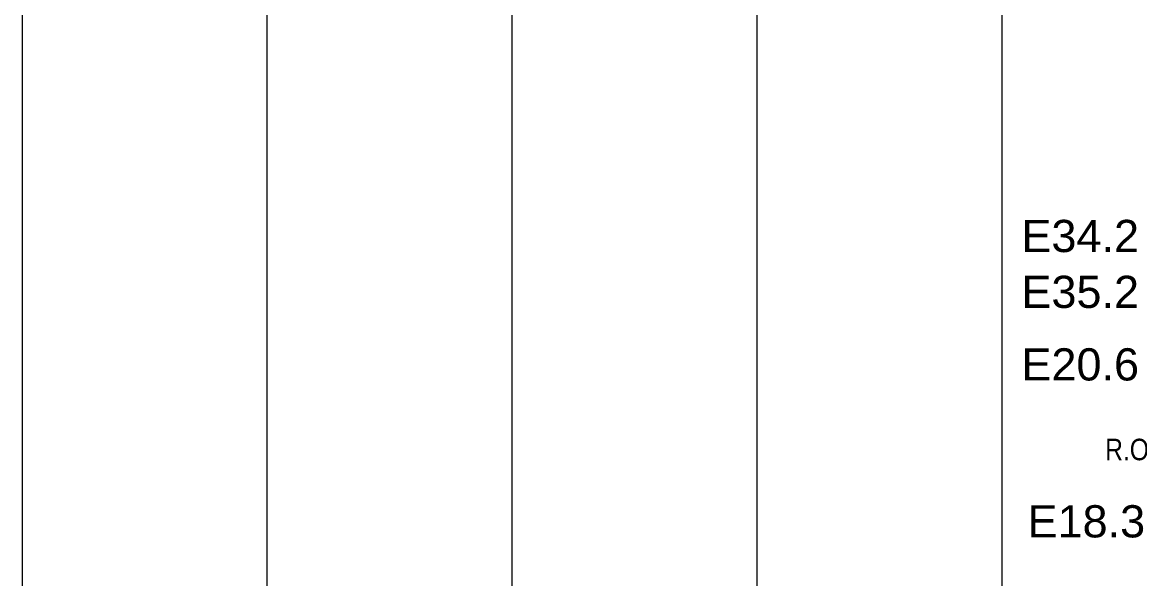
# Model space of a CAD drawing. Header units: millimetres. Extents: x 813027 to 1148939, y -931049 to -10.
# Drawn here: x 977240 to 1029235, y -94354 to -68438 of the extents above; entities that cross this region are included whole.
import ezdxf

# ---------------------------------------------------------------- set-up
doc = ezdxf.new("R2010")
doc.units = ezdxf.units.MM
doc.linetypes.add('DPA_Grid _ Level 500', pattern=[5.5, 2.75, -0.75, 1.25, -0.75])
for name, color, linetype, lineweight in [('A-ROOM-IDEN', 3, 'Continuous', 25), ('G-ANNO-TEXT', 3, 'Continuous', 9), ('S-GRID', 251, 'Continuous', 9)]:
    doc.layers.add(name, color=color, linetype=linetype, lineweight=lineweight)
doc.styles.add('Arial Narrow_1', font='ARIALN.TTF', dxfattribs={"height": 1000})
doc.styles.add('Arial_1', font='arial.ttf', dxfattribs={"height": 1500})

msp = doc.modelspace()

# ---------------------------------------------------------------- linework, layer by layer
at = {"layer": 'S-GRID', "linetype": 'DPA_Grid _ Level 500'}
for p, q in [((977240, -191381.7), (977240, -15135.4)), ((988640, -191381.7), (988640, -15135.4)), ((1000040, -191381.7), (1000040, -15135.4)), ((1011440, -191381.7), (1011440, -15135.4)), ((1022840, -191381.7), (1022840, -15135.4))]:
    msp.add_line(p, q, dxfattribs=at)

# ---------------------------------------------------------------- texts
at = {"layer": 'A-ROOM-IDEN', "lineweight": 9, "char_height": 1500, "width": 6774.259, "attachment_point": 1, "style": 'Arial_1'}
for s, insert in [('E34.2', (1023731.2, -77639.9)), ('E35.2', (1023731.2, -80243.3)), ('E20.6', (1023731.2, -83621.8)), ('E18.3', (1024016, -90931.8))]:
    msp.add_mtext(s, dxfattribs=dict(at, insert=insert))
at = {"layer": 'G-ANNO-TEXT', "color": 7, "insert": (1027630.5, -87835.8), "char_height": 1000, "width": 4609.703, "attachment_point": 1, "style": 'Arial Narrow_1'}
msp.add_mtext('R.O.W.', dxfattribs=at)

doc.saveas('drawing.dxf')
